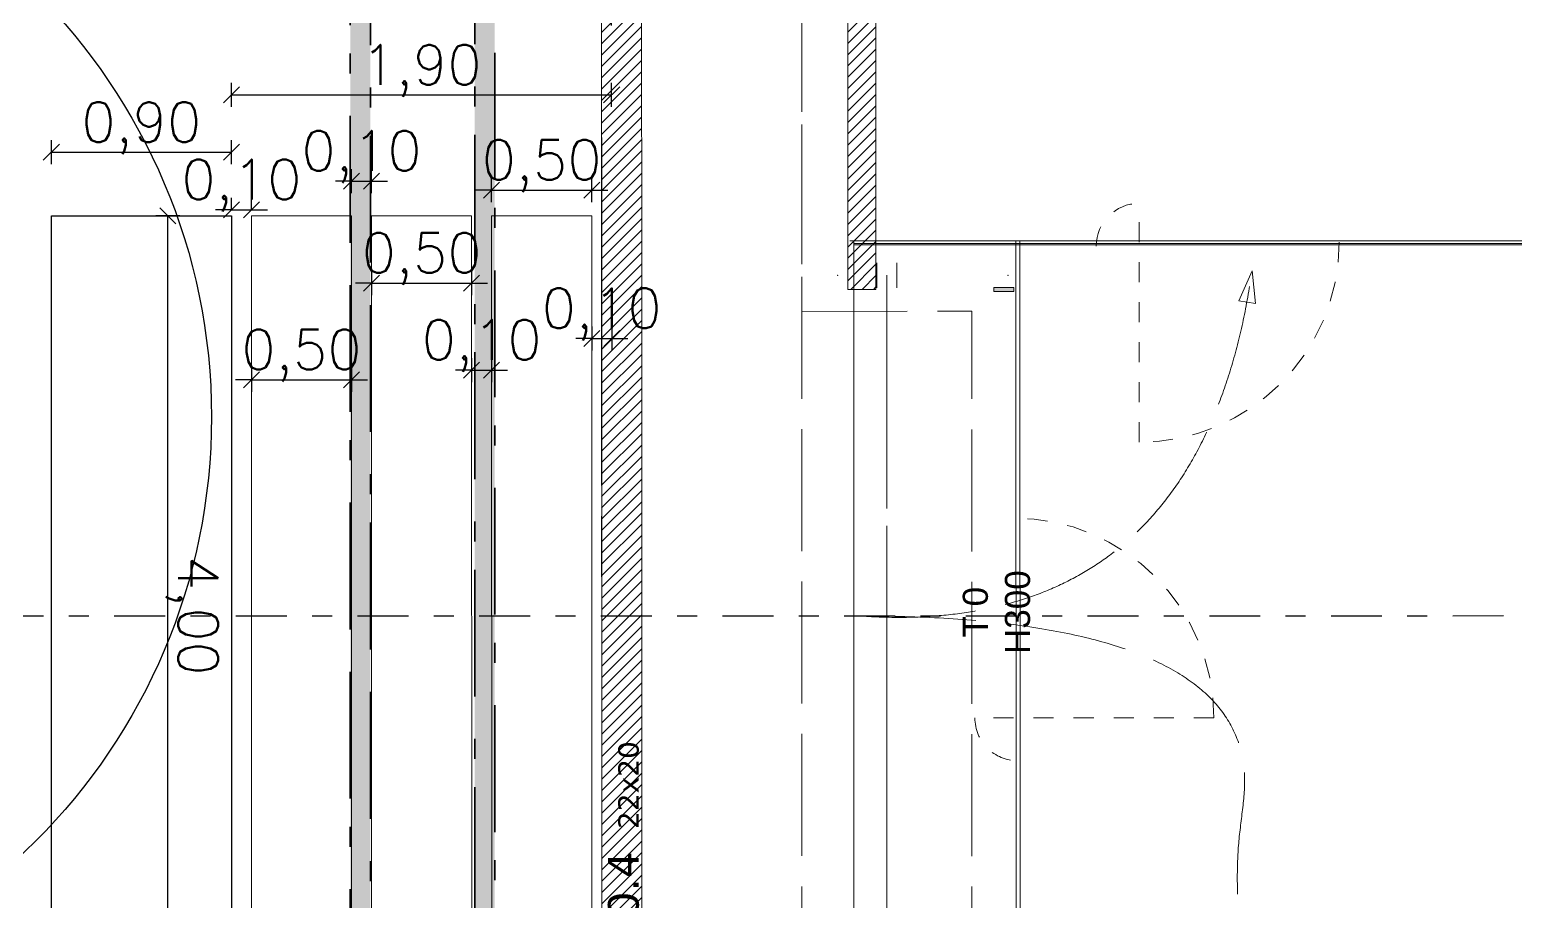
# Model space of a CAD drawing. Header units: millimetres. Extents: x 361 to 21231, y 184 to 1849.
# Drawn here: x 2495.93 to 2503.36, y 502.67 to 507.03 of the extents above; entities that cross this region are included whole.
import ezdxf

# ---------------------------------------------------------------- set-up
doc = ezdxf.new("R2010")
doc.units = ezdxf.units.MM
doc.header["$LTSCALE"] = 0.2
for name, pattern in [('[LP] ISO-02 Dashed', [3.81, 3.048, -0.762]), ('[LP] Type-1', [2, 1, -1]), ('[LP] Type-6', [5.288458, 3.169996, -1.059993, 0.352704, -0.705764]), ('[LP] Type-7', [9.521927, 3.169996, -1.059993, 3.175, -1.058469, 0.352704, -0.705764]), ('DASHDOT2', [12.7, 6.35, -3.175, 0, -3.175])]:
    doc.linetypes.add(name, pattern=pattern)
for name, color, linetype, lineweight in [('... architectuur', 7, 'Continuous', 5), ('... architectuur - ALGEMEEN', 7, 'Continuous', 5), ('... architectuur ... ALGEMEEN', 7, 'Continuous', 13), ('... interieur - ALGEMEEN', 7, 'Continuous', 5), ('24 trappen en hellingen', 7, 'Continuous', 9), ('31 buitenwandopeningen', 7, 'Continuous', 9), ('aslijnen', 10, 'DASHDOT2', 25), ('boomkruinen', 7, 'Continuous', 30), ('maten', 1, 'Continuous', 18)]:
    doc.layers.add(name, color=color, linetype=linetype, lineweight=lineweight)
doc.layers.add('... riolering - DWA', color=7, linetype='[LP] Type-6', lineweight=35, true_color=0x666360)
doc.layers.add('... riolering - FWA', color=7, linetype='[LP] Type-7', lineweight=35, true_color=0xb58900)
doc.layers.add('ontwerp', color=7, linetype='Continuous')
doc.styles.add('Helvetica Neue Light', font='')
doc.styles.get("Standard").update_dxf_attribs({"font": 'txt.shx', "height": 0.2})
doc.styles.add('Verdana', font='verdana.ttf')
doc.styles.get('Helvetica Neue Light').set_extended_font_data('Helvetica Neue Light')
doc.dimstyles.new('maat aanduiding voor tuin', dxfattribs={"dimscale": 0.2, "dimtxt": 0.2, "dimasz": 0.4, "dimexe": 0.3, "dimexo": 0.3, "dimgap": 0.02, "dimtad": 1, "dimzin": 1, "dimtxsty": 'Standard', "dimblk": 'OBLIQUE', "dimcen": 0.2, "dimadec": 0, "dimazin": 3, "dimtfac": 1, "dimtix": 1, "dimtmove": 0, "dimatfit": 3, "dimldrblk": 'OBLIQUE', "dimfxl": 0.3, "dimfxlon": 1, "dimarcsym": 1})

# ---------------------------------------------------------------- blocks, each defined once
blk = doc.blocks.new('_Oblique')
at = {"color": 0, "linetype": 'ByBlock', "lineweight": -2}
blk.add_line((-0.5, -0.5), (0.5, 0.5), dxfattribs=at)
blk = doc.blocks.new('*D1783')
at = {"layer": 'Defpoints', "color": 0, "ltscale": 0.2, "transparency": 16777216}
for p in [(2498.7407, 506.231), (2498.2407, 506.1024), (2498.7407, 506.1025)]:
    blk.add_point(p, dxfattribs=at)
at = {"layer": 'maten', "color": 0, "lineweight": -2, "ltscale": 0.2, "transparency": 16777216}
for p, q in [((2498.2407, 506.171), (2498.2407, 506.291)), ((2498.7407, 506.171), (2498.7407, 506.291)), ((2498.2407, 506.231), (2498.1607, 506.231)), ((2498.2407, 506.231), (2498.7407, 506.231)), ((2498.7407, 506.231), (2498.8207, 506.2311))]:
    blk.add_line(p, q, dxfattribs=at)
at = {"layer": 'maten', "color": 0, "lineweight": -2, "ltscale": 0.2, "transparency": 16777216, "xscale": 0.08000000000000074, "yscale": 0.08000000000000074, "zscale": 0.08000000000000074}
for p, rotation in [((2498.2407, 506.231), 0.006141476052112793), ((2498.7407, 506.231), 180.0061414760521)]:
    blk.add_blockref('_Oblique', p, dxfattribs=dict(at, rotation=rotation))
at = {"layer": 'maten', "color": 0, "ltscale": 0.2, "transparency": 16777216, "insert": (2498.4907, 506.3517), "char_height": 0.2, "attachment_point": 5, "rotation": 0.00614}
blk.add_mtext('0,50', dxfattribs=at)
blk = doc.blocks.new('*D1784')
at = {"layer": 'Defpoints', "color": 0, "ltscale": 0.2, "transparency": 16777216}
for p in [(2496.6232, 506.1023), (2497.0407, 506.1023), (2497.0411, 502.1023)]:
    blk.add_point(p, dxfattribs=at)
at = {"layer": 'maten', "color": 0, "lineweight": -2, "ltscale": 0.2, "transparency": 16777216}
for p, q in [((2496.6832, 506.1023), (2496.5632, 506.1023)), ((2496.6236, 502.1023), (2496.6232, 506.1023)), ((2496.6836, 502.1023), (2496.5636, 502.1023))]:
    blk.add_line(p, q, dxfattribs=at)
at = {"layer": 'maten', "color": 0, "lineweight": -2, "ltscale": 0.2, "transparency": 16777216, "xscale": 0.08000000000000074, "yscale": 0.08000000000000074, "zscale": 0.08000000000000074}
for p, rotation in [((2496.6232, 506.1023), 90.00614147605208), ((2496.6236, 502.1023), 270.0061414760521)]:
    blk.add_blockref('_Oblique', p, dxfattribs=dict(at, rotation=rotation))
at = {"layer": 'maten', "color": 0, "ltscale": 0.2, "transparency": 16777216, "insert": (2496.7441, 504.1023), "char_height": 0.2, "attachment_point": 5, "rotation": 270.00614}
blk.add_mtext('4,00', dxfattribs=at)
blk = doc.blocks.new('*D1785')
at = {"layer": 'Defpoints', "color": 0, "ltscale": 0.2, "transparency": 16777216}
for p in [(2497.6407, 506.2764), (2497.5407, 506.1024), (2497.6407, 506.1024)]:
    blk.add_point(p, dxfattribs=at)
at = {"layer": 'maten', "color": 0, "lineweight": -2, "ltscale": 0.2, "transparency": 16777216}
for p, q in [((2497.5407, 506.2764), (2497.4607, 506.2763)), ((2497.5407, 506.2164), (2497.5407, 506.3364)), ((2497.5407, 506.2764), (2497.6407, 506.2764)), ((2497.6407, 506.2164), (2497.6407, 506.3364)), ((2497.6407, 506.2764), (2497.7207, 506.2764))]:
    blk.add_line(p, q, dxfattribs=at)
at = {"layer": 'maten', "color": 0, "lineweight": -2, "ltscale": 0.2, "transparency": 16777216, "xscale": 0.08000000000000074, "yscale": 0.08000000000000074, "zscale": 0.08000000000000074}
for p, rotation in [((2497.5407, 506.2764), 0.006141476052112793), ((2497.6407, 506.2764), 180.0061414760521)]:
    blk.add_blockref('_Oblique', p, dxfattribs=dict(at, rotation=rotation))
at = {"layer": 'maten', "color": 0, "ltscale": 0.2, "transparency": 16777216, "insert": (2497.5907, 506.397), "char_height": 0.2, "attachment_point": 5, "rotation": 0.00614}
blk.add_mtext('0,10', dxfattribs=at)
blk = doc.blocks.new('*D1786')
at = {"layer": 'Defpoints', "color": 0, "ltscale": 0.2, "transparency": 16777216}
for p in [(2496.9407, 506.4201), (2496.0407, 506.1022), (2496.9407, 506.1023)]:
    blk.add_point(p, dxfattribs=at)
at = {"layer": 'maten', "color": 0, "lineweight": -2, "ltscale": 0.2, "transparency": 16777216}
for p, q in [((2496.0407, 506.36), (2496.0407, 506.48)), ((2496.0407, 506.42), (2496.9407, 506.4201)), ((2496.9407, 506.3601), (2496.9407, 506.4801))]:
    blk.add_line(p, q, dxfattribs=at)
at = {"layer": 'maten', "color": 0, "lineweight": -2, "ltscale": 0.2, "transparency": 16777216, "xscale": 0.08000000000000074, "yscale": 0.08000000000000074, "zscale": 0.08000000000000074}
for p, rotation in [((2496.0407, 506.42), 180.0061414760521), ((2496.9407, 506.4201), 0.006141476052073934)]:
    blk.add_blockref('_Oblique', p, dxfattribs=dict(at, rotation=rotation))
at = {"layer": 'maten', "color": 0, "ltscale": 0.2, "transparency": 16777216, "insert": (2496.4906, 506.5407), "char_height": 0.2, "attachment_point": 5, "rotation": 0.00614}
blk.add_mtext('0,90', dxfattribs=at)
blk = doc.blocks.new('*D1787')
at = {"layer": 'Defpoints', "color": 0, "ltscale": 0.2, "transparency": 16777216}
for p in [(2497.0407, 506.133), (2496.9407, 506.1023), (2497.0407, 506.1023)]:
    blk.add_point(p, dxfattribs=at)
at = {"layer": 'maten', "color": 0, "lineweight": -2, "ltscale": 0.2, "transparency": 16777216}
for p, q in [((2496.9407, 506.133), (2496.9407, 506.193)), ((2497.0407, 506.133), (2497.0407, 506.193)), ((2496.9407, 506.133), (2496.8607, 506.133)), ((2496.9407, 506.133), (2497.0407, 506.133)), ((2497.0407, 506.133), (2497.1207, 506.133))]:
    blk.add_line(p, q, dxfattribs=at)
at = {"layer": 'maten', "color": 0, "lineweight": -2, "ltscale": 0.2, "transparency": 16777216, "xscale": 0.08000000000000074, "yscale": 0.08000000000000074, "zscale": 0.08000000000000074}
for p, rotation in [((2496.9407, 506.133), 0.006141476052112793), ((2497.0407, 506.133), 180.0061414760521)]:
    blk.add_blockref('_Oblique', p, dxfattribs=dict(at, rotation=rotation))
at = {"layer": 'maten', "color": 0, "ltscale": 0.2, "transparency": 16777216, "insert": (2496.9907, 506.2537), "char_height": 0.2, "attachment_point": 5, "rotation": 0.00614}
blk.add_mtext('0,10', dxfattribs=at)
blk = doc.blocks.new('*D1788')
at = {"layer": 'Defpoints', "color": 0, "ltscale": 0.2, "transparency": 16777216}
for p in [(2498.8406, 506.7069), (2496.9407, 506.1023), (2498.8407, 506.1025)]:
    blk.add_point(p, dxfattribs=at)
at = {"layer": 'maten', "color": 0, "lineweight": -2, "ltscale": 0.2, "transparency": 16777216}
for p, q in [((2496.9406, 506.6467), (2496.9406, 506.7667)), ((2498.8406, 506.6469), (2498.8406, 506.7669)), ((2496.9406, 506.7067), (2498.8406, 506.7069))]:
    blk.add_line(p, q, dxfattribs=at)
at = {"layer": 'maten', "color": 0, "lineweight": -2, "ltscale": 0.2, "transparency": 16777216, "xscale": 0.08000000000000074, "yscale": 0.08000000000000074, "zscale": 0.08000000000000074}
for p, rotation in [((2496.9406, 506.7067), 180.0061414760521), ((2498.8406, 506.7069), 0.006141476052073934)]:
    blk.add_blockref('_Oblique', p, dxfattribs=dict(at, rotation=rotation))
at = {"layer": 'maten', "color": 0, "ltscale": 0.2, "transparency": 16777216, "insert": (2497.8906, 506.8274), "char_height": 0.2, "attachment_point": 5, "rotation": 0.00614}
blk.add_mtext('1,90', dxfattribs=at)
blk = doc.blocks.new('*D1789')
at = {"layer": 'Defpoints', "color": 0, "ltscale": 0.2, "transparency": 16777216}
for p in [(2498.7407, 506.1025), (2498.8407, 506.1025), (2498.8408, 505.4888)]:
    blk.add_point(p, dxfattribs=at)
at = {"layer": 'maten', "color": 0, "lineweight": -2, "ltscale": 0.2, "transparency": 16777216}
for p, q in [((2498.7408, 505.5488), (2498.7408, 505.4288)), ((2498.8408, 505.5488), (2498.8408, 505.4288)), ((2498.7408, 505.4888), (2498.6608, 505.4888)), ((2498.7408, 505.4888), (2498.8408, 505.4888)), ((2498.8408, 505.4888), (2498.9208, 505.4888))]:
    blk.add_line(p, q, dxfattribs=at)
at = {"layer": 'maten', "color": 0, "lineweight": -2, "ltscale": 0.2, "transparency": 16777216, "xscale": 0.08000000000000074, "yscale": 0.08000000000000074, "zscale": 0.08000000000000074}
for p, rotation in [((2498.7408, 505.4888), 0.006141476052112793), ((2498.8408, 505.4888), 180.0061414760521)]:
    blk.add_blockref('_Oblique', p, dxfattribs=dict(at, rotation=rotation))
at = {"layer": 'maten', "color": 0, "ltscale": 0.2, "transparency": 16777216, "insert": (2498.7907, 505.6095), "char_height": 0.2, "attachment_point": 5, "rotation": 0.00614}
blk.add_mtext('0,10', dxfattribs=at)
blk = doc.blocks.new('*D1790')
at = {"layer": 'Defpoints', "color": 0, "ltscale": 0.2, "transparency": 16777216}
for p in [(2498.1407, 506.1024), (2498.2407, 506.1024), (2498.2408, 505.3312)]:
    blk.add_point(p, dxfattribs=at)
at = {"layer": 'maten', "color": 0, "lineweight": -2, "ltscale": 0.2, "transparency": 16777216}
for p, q in [((2498.1408, 505.3912), (2498.1408, 505.2712)), ((2498.2408, 505.3912), (2498.2408, 505.2712)), ((2498.1408, 505.3312), (2498.0608, 505.3312)), ((2498.1408, 505.3312), (2498.2408, 505.3312)), ((2498.2408, 505.3312), (2498.3208, 505.3313))]:
    blk.add_line(p, q, dxfattribs=at)
at = {"layer": 'maten', "color": 0, "lineweight": -2, "ltscale": 0.2, "transparency": 16777216, "xscale": 0.08000000000000074, "yscale": 0.08000000000000074, "zscale": 0.08000000000000074}
for p, rotation in [((2498.1408, 505.3312), 0.006141476052112793), ((2498.2408, 505.3312), 180.0061414760521)]:
    blk.add_blockref('_Oblique', p, dxfattribs=dict(at, rotation=rotation))
at = {"layer": 'maten', "color": 0, "ltscale": 0.2, "transparency": 16777216, "insert": (2498.1908, 505.4519), "char_height": 0.2, "attachment_point": 5, "rotation": 0.00614}
blk.add_mtext('0,10', dxfattribs=at)
blk = doc.blocks.new('*D1791')
at = {"layer": 'Defpoints', "color": 0, "ltscale": 0.2, "transparency": 16777216}
for p in [(2497.6407, 506.1024), (2498.1407, 506.1024), (2498.1407, 505.7663)]:
    blk.add_point(p, dxfattribs=at)
at = {"layer": 'maten', "color": 0, "lineweight": -2, "ltscale": 0.2, "transparency": 16777216}
for p, q in [((2497.6407, 505.8263), (2497.6407, 505.7063)), ((2498.1407, 505.8263), (2498.1407, 505.7063)), ((2497.6407, 505.7663), (2497.5607, 505.7663)), ((2497.6407, 505.7663), (2498.1407, 505.7663)), ((2498.1407, 505.7663), (2498.2207, 505.7663))]:
    blk.add_line(p, q, dxfattribs=at)
at = {"layer": 'maten', "color": 0, "lineweight": -2, "ltscale": 0.2, "transparency": 16777216, "xscale": 0.08000000000000074, "yscale": 0.08000000000000074, "zscale": 0.08000000000000074}
for p, rotation in [((2497.6407, 505.7663), 0.006141476052112793), ((2498.1407, 505.7663), 180.0061414760521)]:
    blk.add_blockref('_Oblique', p, dxfattribs=dict(at, rotation=rotation))
at = {"layer": 'maten', "color": 0, "ltscale": 0.2, "transparency": 16777216, "insert": (2497.8907, 505.887), "char_height": 0.2, "attachment_point": 5, "rotation": 0.00614}
blk.add_mtext('0,50', dxfattribs=at)
blk = doc.blocks.new('*D1792')
at = {"layer": 'Defpoints', "color": 0, "ltscale": 0.2, "transparency": 16777216}
for p in [(2497.0407, 506.1023), (2497.5407, 506.1024), (2497.5408, 505.2829)]:
    blk.add_point(p, dxfattribs=at)
at = {"layer": 'maten', "color": 0, "lineweight": -2, "ltscale": 0.2, "transparency": 16777216}
for p, q in [((2497.0408, 505.3429), (2497.0408, 505.2229)), ((2497.5408, 505.3429), (2497.5408, 505.2229)), ((2497.0408, 505.2829), (2496.9608, 505.2829)), ((2497.0408, 505.2829), (2497.5408, 505.2829)), ((2497.5408, 505.2829), (2497.6208, 505.283))]:
    blk.add_line(p, q, dxfattribs=at)
at = {"layer": 'maten', "color": 0, "lineweight": -2, "ltscale": 0.2, "transparency": 16777216, "xscale": 0.08000000000000074, "yscale": 0.08000000000000074, "zscale": 0.08000000000000074}
for p, rotation in [((2497.0408, 505.2829), 0.006141476052112793), ((2497.5408, 505.2829), 180.0061414760521)]:
    blk.add_blockref('_Oblique', p, dxfattribs=dict(at, rotation=rotation))
at = {"layer": 'maten', "color": 0, "ltscale": 0.2, "transparency": 16777216, "insert": (2497.2908, 505.4036), "char_height": 0.2, "attachment_point": 5, "rotation": 0.00614}
blk.add_mtext('0,50', dxfattribs=at)
blk = doc.blocks.new('*D1793')
at = {"layer": 'Defpoints', "color": 0, "ltscale": 0.2, "transparency": 16777216}
for p in [(2498.8406, 507.1136), (2493.8408, 505.097), (2498.8408, 505.0975)]:
    blk.add_point(p, dxfattribs=at)
at = {"layer": 'maten', "color": 0, "lineweight": -2, "ltscale": 0.2, "transparency": 16777216}
for p, q in [((2493.8406, 507.0531), (2493.8406, 507.1731)), ((2498.8406, 507.0536), (2498.8406, 507.1736)), ((2493.8406, 507.1131), (2498.8406, 507.1136))]:
    blk.add_line(p, q, dxfattribs=at)
at = {"layer": 'maten', "color": 0, "lineweight": -2, "ltscale": 0.2, "transparency": 16777216, "xscale": 0.08000000000000074, "yscale": 0.08000000000000074, "zscale": 0.08000000000000074}
for p, rotation in [((2493.8406, 507.1131), 180.0061414760521), ((2498.8406, 507.1136), 0.006141476052073934)]:
    blk.add_blockref('_Oblique', p, dxfattribs=dict(at, rotation=rotation))
at = {"layer": 'maten', "color": 0, "ltscale": 0.2, "transparency": 16777216, "insert": (2496.3406, 507.234), "char_height": 0.2, "attachment_point": 5, "rotation": 0.00614}
blk.add_mtext('5,00', dxfattribs=at)
blk = doc.blocks.new('Groep-109')
at = {"layer": '24 trappen en hellingen', "color": 7, "lineweight": 5, "flags": 128}
blk.add_lwpolyline([(-4.25, 336.12), (0, 352), (4.25, 336.12)], close=True, dxfattribs=at)
at = {"layer": '24 trappen en hellingen', "color": 7, "linetype": 'Continuous', "lineweight": 9, "flags": 128}
for points in [[(0, 125.33), (0, 352)], [(0, 0), (0, 116.67)]]:
    blk.add_lwpolyline(points, dxfattribs=at)
at = {"layer": '24 trappen en hellingen', "color": 7, "lineweight": 9, "flags": 128}
for points in [[(-5, -6.25), (-5, 6.25)], [(5, 6.25), (5, -6.25)]]:
    blk.add_lwpolyline(points, close=True, dxfattribs=at)
blk = doc.blocks.new('Buitenraam of -deur (2D)-9')
at = {"layer": '31 buitenwandopeningen', "linetype": 'Continuous', "lineweight": 5, "transparency": 33554687}
for p in [(-60.5, 0), (24.5, 0)]:
    blk.add_point(p, dxfattribs=at)
at = {"layer": '31 buitenwandopeningen', "color": 7, "transparency": 33554687}
blk.add_blockref('Groep-109', (0, 0), dxfattribs=at)
at = {"layer": '31 buitenwandopeningen', "color": 0, "flags": 1}
for tag in ['SetDesc', 'SetDesc', 'SetDesc', 'SetDesc', 'SetDesc', 'SetDesc', 'SetDesc', 'SetDesc', 'SetDesc', 'SetDesc', 'SetDesc', 'SetDesc', 'SetDesc', 'SetDesc', 'SetDesc', 'SetDesc', 'SetDesc', 'SetDesc', 'SetDesc', 'SetDesc', 'SetDesc', 'SetDesc', 'SetDesc', 'SetDesc', 'SetDesc', 'SetDesc', 'SetDesc', 'SetDesc', 'SetDesc', 'SetDesc', 'SetDesc', 'SetDesc', 'SetDesc', 'SetDesc', 'SetDesc', 'SetDesc', 'SetDesc', 'SetDesc', 'SetDesc', 'SetName', 'Material', 'Type', 'Description', 'Manufacturer', 'Location', 'CustomFieldName01', 'CustomFieldValue01', 'CustomFieldName02', 'CustomFieldValue02', 'CustomFieldName03', 'CustomFieldValue03', 'CustomFieldName04', 'CustomFieldValue04', 'CustomFieldName05', 'CustomFieldValue05', 'CustomFieldName06', 'CustomFieldValue06', 'CustomFieldName07', 'CustomFieldValue07', 'CustomFieldName08', 'CustomFieldValue08', 'CustomFieldName09', 'CustomFieldValue09', 'CustomFieldName10', 'CustomFieldValue10', 'OpeningSurface', 'GlazingSurface', 'PanelSurface', 'MassiveSurface', 'OpeningPerimeter', 'FrLength', 'PocketSurface', 'EnergosUVal', 'EnergosUnit', 'EnergosFrame', 'EnergosGlazing', 'EnergosGeneral', 'EnergosSurrounding', 'EnergosSummerShading', 'EnergosAdditionShading']:
    blk.add_attdef(tag, (-510, 2841.71), '', height=0.018, dxfattribs=at)
blk = doc.blocks.new('Groep-71')
at = {"layer": '... architectuur - ALGEMEEN', "color": 7, "linetype": '[LP] Type-1', "lineweight": 9}
blk.add_line((-309.19, 2626.36), (-428.54, 2626.36), dxfattribs=at)
for centre, radius, start, end in [((-409.19, 2626.36), 100, 0, 90), ((-407.19, 2626.36), 21.36, 180, 270)]:
    blk.add_arc(centre, radius, start, end, dxfattribs=at)
blk = doc.blocks.new('Groep-73')
at = {"layer": '... architectuur - ALGEMEEN', "color": 7, "linetype": '[LP] Type-1', "lineweight": 9}
blk.add_line((-346.5, 2963), (-346.5, 2843.64), dxfattribs=at)
for centre, radius, start, end in [((-346.5, 2863), 100, 0, 90), ((-346.5, 2865), 21.36, 180, 270)]:
    blk.add_arc(centre, radius, start, end, dxfattribs=at)

msp = doc.modelspace()

# ---------------------------------------------------------------- hatches: boundary and pattern name
at = {"layer": '... architectuur', "linetype": 'Continuous', "lineweight": 5, "transparency": 33554559}
h = msp.add_hatch(dxfattribs=at)
h.set_pattern_fill('SCHADUW', scale=0.01, angle=90.00614, style=0, pattern_type=2)
h.set_pattern_definition([(45.00614, (2498.890405, 506.49624), (-0.0282873, 0.02828124), [])])
h.paths.add_polyline_path([(2498.7892, 517.755), (2498.9892, 517.755), (2498.9916, 495.2375), (2498.7916, 495.2375)])
h = msp.add_hatch(dxfattribs=at)
h.set_pattern_fill('SCHADUW', scale=0.01, angle=90.00614, style=0, pattern_type=2)
h.set_pattern_definition([(45.0061, (2500.090032, 509.97618), (-0.0282873, 0.02828124), [])])
h.paths.add_polyline_path([(2500.0196, 514.2176), (2500.1596, 514.2176), (2500.1605, 505.7347), (2500.0205, 505.7347)])
at = {"layer": '... architectuur - ALGEMEEN', "linetype": 'Continuous', "lineweight": 0, "true_color": 0x99ffff}
msp.add_hatch(color=131, dxfattribs=at).paths.add_polyline_path([(2500.7504, 505.7447), (2500.8505, 505.7447), (2500.8505, 505.7247), (2500.7504, 505.7247)])
at = {"layer": '... riolering - DWA', "linetype": 'Continuous', "lineweight": 0, "true_color": 0xa6a6a6, "transparency": 33554559}
msp.add_hatch(color=253, dxfattribs=at).paths.add_polyline_path([(2498.7016, 510.1056), (2498.6016, 510.1056), (2498.6016, 508.5615), (2498.2566, 508.2165), (2498.2566, 508.9637), (2498.1566, 508.9637), (2498.1566, 494.7861), (2498.6127, 494.33), (2499.7261, 494.33), (2500.0873, 493.9688), (2500.0873, 493.7154), (2500.1873, 493.7154), (2500.1873, 493.9688), (2500.5485, 494.33), (2502.6637, 494.33), (2503.1198, 494.7861), (2503.1198, 497.2796), (2503.1563, 497.3162), (2506.329, 497.3162), (2506.5156, 497.5029), (2506.5156, 499.8769), (2506.4156, 499.8769), (2506.4156, 497.5443), (2506.2875, 497.4162), (2503.1149, 497.4162), (2503.0198, 497.3211), (2503.0198, 494.8275), (2502.6222, 494.43), (2500.5071, 494.43), (2500.1373, 494.0602), (2499.7675, 494.43), (2498.6542, 494.43), (2498.2566, 494.8275), (2498.2566, 499.4179), (2498.6006, 499.7619), (2500.1196, 499.7619), (2500.1196, 499.8619), (2498.5592, 499.8619), (2498.2566, 499.5594), (2498.2566, 508.0751), (2498.7016, 508.5201)])
at = {"layer": '... riolering - FWA', "linetype": 'Continuous', "lineweight": 0, "true_color": 0xd9d2ae, "transparency": 33554559}
msp.add_hatch(color=9, dxfattribs=at).paths.add_polyline_path([(2509.1543, 518.6203), (2498.3864, 518.6203), (2497.6347, 517.8687), (2497.6347, 509.9267), (2497.9136, 510.2056), (2503.3373, 510.2056), (2503.3373, 510.1056), (2497.955, 510.1056), (2497.6347, 509.7853), (2497.6347, 493.3015), (2497.9375, 492.9987), (2499.5563, 492.9987), (2500.0873, 492.4676), (2500.0873, 492.3262), (2499.5149, 492.8987), (2497.8961, 492.8987), (2497.5347, 493.26), (2497.5347, 517.9101), (2498.3364, 518.7203), (2509.1957, 518.7203), (2509.4066, 518.5094), (2509.4066, 516.3975), (2509.1723, 516.1632), (2508.3805, 516.1632), (2508.1671, 515.7937), (2508.0805, 515.8437), (2508.3228, 516.2632), (2509.1309, 516.2632), (2509.3066, 516.439), (2509.3066, 518.468)])

# ---------------------------------------------------------------- linework, layer by layer
at = {"layer": '... architectuur', "color": 1, "linetype": 'Continuous', "lineweight": 9, "true_color": 0xff0000, "transparency": 33554559, "flags": 128}
for points in [[(2498.7892, 517.755), (2498.9892, 517.755), (2498.9916, 495.2375), (2498.7916, 495.2375)], [(2500.0196, 514.2176), (2500.1596, 514.2176), (2500.1605, 505.7347), (2500.0205, 505.7347)]]:
    msp.add_lwpolyline(points, close=True, dxfattribs=at)
at = {"layer": '... architectuur - ALGEMEEN', "color": 7, "linetype": 'Continuous', "lineweight": 9, "transparency": 33554534}
msp.add_line((2498.7886, 523.1739), (2498.7916, 495.7781), dxfattribs=at)
at = {"layer": '... architectuur - ALGEMEEN', "color": 7, "linetype": 'Continuous', "lineweight": 9}
msp.add_line((2497.0407, 506.1023), (2497.0411, 502.1023), dxfattribs=at)
at = {"layer": '... architectuur - ALGEMEEN', "color": 250, "linetype": 'Continuous', "lineweight": 9, "true_color": 0x111111}
for p, q in [((2500.0507, 505.9776), (2500.0307, 505.9776)), ((2504.4807, 505.9781), (2500.0507, 505.9776)), ((2500.0507, 505.9776), (2500.0507, 505.9576)), ((2500.8607, 505.9777), (2500.8611, 502.2277)), ((2500.8807, 505.9777), (2500.8811, 502.2277)), ((2504.4807, 505.9581), (2500.0507, 505.9576))]:
    msp.add_line(p, q, dxfattribs=at)
at = {"layer": '... architectuur - ALGEMEEN', "color": 7, "linetype": '[LP] ISO-02 Dashed', "lineweight": 9, "transparency": 33554687, "flags": 128}
msp.add_lwpolyline([(2499.8309, 502.3276), (2499.8316, 495.5076), (2499.7916, 495.5076), (2499.7916, 495.2976), (2498.7916, 495.2975), (2498.7892, 517.755), (2509.8586, 523.1605), (2509.8608, 502.4798), (2508.8508, 502.4797), (2508.8492, 517.5723), (2508.8499, 517.5723), (2508.8492, 517.9686), (2499.7892, 517.9676), (2499.7905, 505.6247), (2500.6405, 505.6248), (2500.6409, 502.3277)], close=True, dxfattribs=at)
at = {"layer": '... architectuur - ALGEMEEN', "color": 7, "linetype": 'Continuous', "lineweight": 9, "flags": 128}
for points in [[(2497.0407, 506.1023), (2497.5407, 506.1024), (2497.5411, 502.1024), (2497.0411, 502.1023)], [(2497.6407, 506.1024), (2498.1407, 506.1024), (2498.1411, 502.1024), (2497.6411, 502.1024)], [(2498.2407, 506.1024), (2498.7407, 506.1025), (2498.7411, 502.1025), (2498.2411, 502.1024)], [(2500.0507, 505.9642), (2504.6907, 505.9647), (2504.6911, 502.2281), (2500.0511, 502.2276)]]:
    msp.add_lwpolyline(points, close=True, dxfattribs=at)
at = {"layer": '... architectuur - ALGEMEEN', "color": 9, "linetype": 'Continuous', "lineweight": 5, "true_color": 0xbbbbbb, "flags": 128}
msp.add_lwpolyline([(2501.9739, 505.6777), (2502.0407, 505.8279), (2502.0579, 505.6644)], close=True, dxfattribs=at)
at = {"layer": '... architectuur - ALGEMEEN', "color": 250, "true_color": 0x111111, "flags": 128}
msp.add_lwpolyline([(2500.7504, 505.7447), (2500.8505, 505.7447), (2500.8505, 505.7247), (2500.7504, 505.7247)], close=True, dxfattribs=at)
at = {"layer": '... architectuur - ALGEMEEN', "color": 9, "linetype": '[LP] ISO-02 Dashed', "lineweight": 9, "true_color": 0xbbbbbb}
for points in [[(2500.0509, 504.1026), (2501.7729, 503.9741), (2502.0407, 505.8279)], [(2500.0509, 504.1026), (2502.1409, 504.1029), (2501.8488, 502.1953), (2502.4662, 501.2715)]]:
    msp.add_open_spline(points, degree=2, dxfattribs=at)
at = {"layer": '... interieur - ALGEMEEN', "color": 20, "linetype": '[LP] ISO-02 Dashed', "lineweight": 9, "true_color": 0xff5500, "transparency": 33554687, "flags": 128}
msp.add_lwpolyline([(2508.8908, 502.4873), (2504.7876, 502.4869), (2504.7873, 505.5101), (2508.8905, 505.5105), (2508.8892, 517.9686), (2499.7892, 517.9676), (2499.7916, 494.9776), (2509.8916, 494.9787), (2509.8908, 502.4798), (2508.8908, 502.4797)], close=True, dxfattribs=at)
at = {"layer": '... riolering - DWA', "transparency": 33554559, "flags": 128}
msp.add_lwpolyline([(2498.7016, 510.1056), (2498.6016, 510.1056), (2498.6016, 508.5615), (2498.2566, 508.2165), (2498.2566, 508.9637), (2498.1566, 508.9637), (2498.1566, 494.7861), (2498.6127, 494.33), (2499.7261, 494.33), (2500.0873, 493.9688), (2500.0873, 493.7154), (2500.1873, 493.7154), (2500.1873, 493.9688), (2500.5485, 494.33), (2502.6637, 494.33), (2503.1198, 494.7861), (2503.1198, 497.2796), (2503.1563, 497.3162), (2506.329, 497.3162), (2506.5156, 497.5029), (2506.5156, 499.8769), (2506.4156, 499.8769), (2506.4156, 497.5443), (2506.2875, 497.4162), (2503.1149, 497.4162), (2503.0198, 497.3211), (2503.0198, 494.8275), (2502.6222, 494.43), (2500.5071, 494.43), (2500.1373, 494.0602), (2499.7675, 494.43), (2498.6542, 494.43), (2498.2566, 494.8275), (2498.2566, 499.4179), (2498.6006, 499.7619), (2500.1196, 499.7619), (2500.1196, 499.8619), (2498.5592, 499.8619), (2498.2566, 499.5594), (2498.2566, 508.0751), (2498.7016, 508.5201)], close=True, dxfattribs=at)
at = {"layer": '... riolering - FWA', "transparency": 33554559, "flags": 128}
msp.add_lwpolyline([(2509.1543, 518.6203), (2498.3864, 518.6203), (2497.6347, 517.8687), (2497.6347, 509.9267), (2497.9136, 510.2056), (2503.3373, 510.2056), (2503.3373, 510.1056), (2497.955, 510.1056), (2497.6347, 509.7853), (2497.6347, 493.3015), (2497.9375, 492.9987), (2499.5563, 492.9987), (2500.0873, 492.4676), (2500.0873, 492.3262), (2499.5149, 492.8987), (2497.8961, 492.8987), (2497.5347, 493.26), (2497.5347, 517.9101), (2498.3364, 518.7203), (2509.1957, 518.7203), (2509.4066, 518.5094), (2509.4066, 516.3975), (2509.1723, 516.1632), (2508.3805, 516.1632), (2508.1671, 515.7937), (2508.0805, 515.8437), (2508.3228, 516.2632), (2509.1309, 516.2632), (2509.3066, 516.439), (2509.3066, 518.468)], close=True, dxfattribs=at)
at = {"layer": 'aslijnen', "ltscale": 0.2}
msp.add_line((2490.8831, 504.1017), (2517.7355, 504.1045), dxfattribs=at)
at = {"layer": 'boomkruinen', "ltscale": 0.2}
msp.add_circle((2493.8408, 505.097), 3, dxfattribs=at)
at = {"layer": 'ontwerp', "ltscale": 0.2}
for p, q in [((2496.0407, 506.1022), (2496.9407, 506.1023)), ((2496.0417, 496.6972), (2496.0407, 506.1022)), ((2496.9407, 506.1023), (2496.9417, 496.6973))]:
    msp.add_line(p, q, dxfattribs=at)

# ---------------------------------------------------------------- block references
at = {"layer": '... architectuur - ALGEMEEN', "color": 7, "yscale": 0.01, "zscale": 0.01}
for name, p, xscale, rotation in [('Groep-73', (2504.9376, 534.6012), -0.01, 180.0061414760457), ('Groep-71', (2504.9438, 477.3282), 0.01, 0.006141476045698789)]:
    msp.add_blockref(name, p, dxfattribs=dict(at, xscale=xscale, rotation=rotation))
at = {"layer": '31 buitenwandopeningen', "transparency": 33554687, "xscale": 0.01, "yscale": 0.01, "zscale": 0.01, "rotation": 180.0061414760457}
msp.add_blockref('Buitenraam of -deur (2D)-9', (2500.2155, 505.8048), dxfattribs=at)

# ---------------------------------------------------------------- texts
at = {"layer": '... architectuur', "color": 1, "true_color": 0xff0000, "transparency": 33554687, "insert": (2498.8223, 502.4463), "char_height": 0.153238, "attachment_point": 1, "rotation": 90.00614, "line_spacing_factor": 0.998526, "style": 'Verdana'}
msp.add_mtext('B0.4 {\\H0.6667x; 22x20}', dxfattribs=at)
at = {"layer": '... architectuur ... ALGEMEEN', "insert": (2500.595, 504.1205), "char_height": 0.1254, "attachment_point": 2, "rotation": 90.00614, "line_spacing_factor": 1.008341, "style": 'Helvetica Neue Light'}
msp.add_mtext('T 0\\PH300', dxfattribs=at)

# ---------------------------------------------------------------- dimensions: what is measured, and where the dimension line sits
at = {"layer": 'maten', "ltscale": 0.2}
for base, p1, p2, angle, picture, middle in [((2498.8406, 507.1136), (2493.8408, 505.097), (2498.8408, 505.0975), 0.00614, '*D1793', (2496.3406, 507.234)), ((2498.8406, 506.7069), (2496.9407, 506.1023), (2498.8407, 506.1025), 0.00614, '*D1788', (2497.8906, 506.8274)), ((2496.9407, 506.4201), (2496.0407, 506.1022), (2496.9407, 506.1023), 0.00614, '*D1786', (2496.4906, 506.5407)), ((2497.6407, 506.2764), (2497.5407, 506.1024), (2497.6407, 506.1024), 0.00614, '*D1785', (2497.5907, 506.397)), ((2498.7407, 506.231), (2498.2407, 506.1024), (2498.7407, 506.1025), 0.00614, '*D1783', (2498.4907, 506.3517)), ((2497.0407, 506.133), (2496.9407, 506.1023), (2497.0407, 506.1023), 0.00614, '*D1787', (2496.9907, 506.2537)), ((2496.6232, 506.1023), (2497.0411, 502.1023), (2497.0407, 506.1023), 90.00614, '*D1784', (2496.7441, 504.1023)), ((2497.5408, 505.2829), (2497.0407, 506.1023), (2497.5407, 506.1024), 0.00614, '*D1792', (2497.2908, 505.4036)), ((2498.1407, 505.7663), (2497.6407, 506.1024), (2498.1407, 506.1024), 0.00614, '*D1791', (2497.8907, 505.887)), ((2498.2408, 505.3312), (2498.1407, 506.1024), (2498.2407, 506.1024), 0.00614, '*D1790', (2498.1908, 505.4519)), ((2498.8408, 505.4888), (2498.7407, 506.1025), (2498.8407, 506.1025), 0.00614, '*D1789', (2498.7907, 505.6095))]:
    dim = msp.add_linear_dim(base=base, p1=p1, p2=p2, angle=angle, dimstyle='maat aanduiding voor tuin', dxfattribs=at)
    dim.commit()
    dim.dimension.update_dxf_attribs({"geometry": picture, "text_midpoint": middle})

doc.saveas('drawing.dxf')
